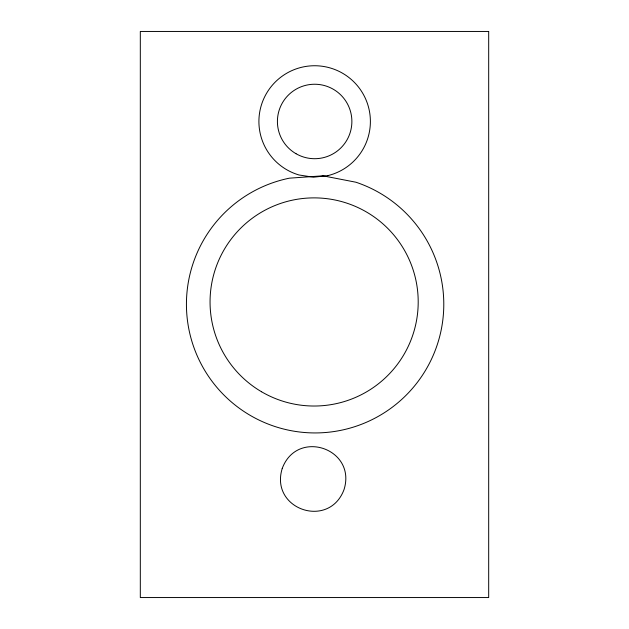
<?xml version="1.0" encoding="UTF-8"?>
<svg xmlns="http://www.w3.org/2000/svg" width="629" height="629" viewBox="0 0 629 629"><rect width="100%" height="100%" fill="white"/><g stroke="black" fill="none" stroke-linecap="round" stroke-linejoin="round"><path stroke-width="0.94" d="M282.232 468.448C269.503 509.364 329.132 529.697 344.055 489.527C356.785 448.611 297.147 428.278 282.232 468.448M327.882 175.625L313.415 177.205L299.034 174.988A55.737 55.737 0 0 1 269.707 88.508A55.737 55.737 0 0 1 360.999 90.521A55.737 55.737 0 0 1 327.882 175.625M322.968 175.821L289.458 178.164A128.678 128.678 0 0 0 205.392 371.495A128.678 128.678 0 0 0 415.816 384.358A128.678 128.678 0 0 0 355.943 182.229L322.968 175.821M488.686 31.45L140.314 31.45L140.314 597.55L488.686 597.55L488.686 31.45M296.031 153.72A37.229 37.229 0 0 0 351.878 121.476A37.229 37.229 0 0 0 296.031 89.232A37.229 37.229 0 0 0 296.031 153.72M261.515 391.749A104.076 104.076 0 0 0 418.199 302.612A104.076 104.076 0 0 0 262.663 211.493A104.076 104.076 0 0 0 261.515 391.749"/></g></svg>
